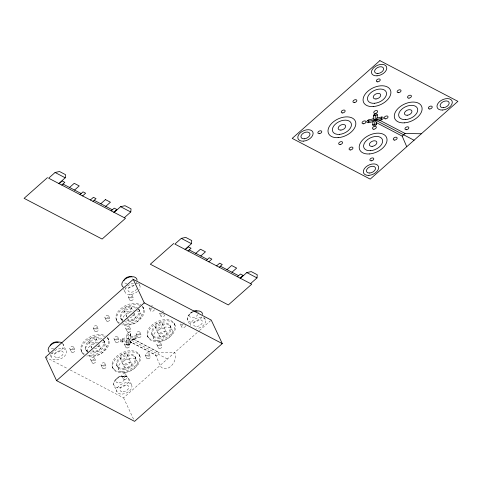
<?xml version="1.0" encoding="UTF-8"?>
<svg xmlns="http://www.w3.org/2000/svg" width="482" height="482" viewBox="0 0 482 482"><rect width="100%" height="100%" fill="white"/><g stroke="black" fill="none" stroke-linecap="round" stroke-linejoin="round"><path stroke-width="0.36" stroke-dasharray="2.41 1.81" d="M155.535 354.848L160.09 365.458A10.387 7.344 -62.4 0 0 170.857 366.332A10.387 7.344 -62.4 0 0 174.725 352.481L158.482 352.234A2.091 1.476 -62.4 0 1 157.698 355.023A2.091 1.476 -62.4 0 1 155.535 354.848L130.062 341.533L129.971 342.63A2.073 1.289 -25.1 0 1 127.905 344.461A2.073 1.289 -25.1 0 1 126.061 343.503L126.314 340.431L122.018 341.395A2.073 1.289 -25.1 0 1 120.181 340.431A2.073 1.289 -25.1 0 1 122.247 338.599L126.543 337.641L126.796 334.568A2.073 1.289 -25.1 0 1 128.863 332.737A2.073 1.289 -25.1 0 1 130.7 333.695L130.556 337.171M128.019 343.07L128.748 334.128M130.086 343.232L130.188 341.84L156.162 355.433M130.815 334.279L130.182 338.653A3.229 2.283 -62.4 0 1 130.001 338.973A3.657 2.585 -62.4 0 1 129.64 339.473L129.483 339.653A4.115 2.91 -62.4 0 1 128.718 340.352L122.542 342.021M132.695 339.641L132.737 339.611A2.277 1.326 30.5 0 0 132.912 339.455L132.984 338.942L134.514 338.599A2.073 0.542 77.4 0 0 135.322 338.671A2.073 0.542 77.4 0 0 134.743 335.803L130.447 336.767M133.02 339.256L133.032 339.141A0.837 0.488 30.5 0 0 132.984 338.942L158.482 352.234L132.984 338.942M129.971 343.756C130.423 344.287 127.121 346.365 126.182 344.021M70.221 370.007L123.561 397.849L198.891 331.05M199.446 330.556L211.249 320.09M192.818 311.42L190.257 313.264L188.113 315.999L187.414 317.626L187.486 319.735L190.022 325.193M135.093 339.226L136.484 338.123L136.563 336.49M131.833 339.955L135.032 339.226M122.133 339.997L134.629 337.201M126.314 340.431L127.109 340.943A2.506 1.771 -62.4 0 0 127.387 340.937L127.573 340.907M122.597 342.015L121.319 341.895L120.295 340.949M130.158 341.858L131.761 342.606L130.062 341.533L131.478 342.545M167.405 358.969L128.381 338.599L129.068 340.069A3.904 1.313 48.4 0 1 128.073 339.406L127.724 339.105A2.609 0.874 48.4 0 1 127.296 338.683A2.127 0.717 48.4 0 1 127.049 338.4A1.729 0.578 48.4 0 1 126.76 338.021L126.543 337.641M45.555 357.132L67.558 368.616M62.768 343.654L66.197 350.776M204.35 317.469L205.254 319.403M138.912 283.446L139.852 285.452M131.592 384.72L128.58 378.292L127.043 376.822L124.742 376.207L121.777 376.165L118.735 376.942L116.885 378.268L114.806 380.78L113.662 383.479L113.83 385.052L116.951 391.764M180.358 324.151L181.792 327.206M174.129 323.32L175.093 325.368M170.007 325.452L171.917 329.537M159.554 313.288L160.988 316.349M162.35 323.543L166.477 332.363M149.155 307.859L150.589 310.92M155.228 327.103L159.361 335.918M160.663 342.997L162.097 346.058M142.949 307.07L143.889 309.07M156.975 344.883L158.409 347.944M151.703 334.026L153.915 338.744M138.792 309.143L140.762 313.33M132.044 295.117L133.472 298.171M147.438 335.858L148.402 337.906M128.351 297.002L129.785 300.057M123.687 289.248L125.212 292.496M131.146 307.257L132.978 311.173M133.875 313.089L135.249 316.029M139.858 332.14L141.292 335.195M148.974 353.366L150.402 356.427M136.171 334.026L137.605 337.081M145.281 355.252L146.715 358.313M124.025 310.812L126.778 316.692M127.628 318.5L128.182 319.674M129.459 326.712L130.893 329.766M139.075 354.463L140.015 356.469M125.772 328.597L127.206 331.652M120.5 317.734L122.669 322.374M134.924 356.535L136.888 360.723M128.17 342.509L129.604 345.564M116.24 319.578L117.18 321.584M124.483 344.395L125.91 347.45M127.272 354.65L131.375 363.422M108.655 315.855L110.089 318.909M117.771 337.081L119.199 340.135M104.968 317.74L106.401 320.795M114.077 338.967L115.511 342.021M120.157 358.21L124.308 367.067M125.591 374.104L127.019 377.159M107.854 338.135L108.812 340.184M121.898 375.99L123.332 379.045M116.626 365.127L118.795 369.772M103.732 340.274L105.642 344.353M96.966 326.218L98.4 329.278M112.366 366.971L113.306 368.977M93.279 328.109L94.707 331.164M96.069 338.358L98.208 342.931M99.099 344.829L100.202 347.179M123.561 397.849L133.948 420.021M104.787 363.247L106.221 366.302M101.1 365.133L102.527 368.188M88.947 341.919L92.532 349.564M94.388 357.819L95.816 360.873M90.694 359.705L92.128 362.759M85.428 348.848L87.363 352.975M81.163 350.679L82.121 352.722M73.583 346.956L75.017 350.016M69.896 348.841L71.324 351.902M50.032 354.565L51.55 357.819M130.682 333.417L130.815 334.116M185.474 325.308A2.073 1.289 -25.1 0 1 185.57 325.549M185.564 325.971A2.073 1.289 -25.1 0 1 183.19 327.712A2.073 1.289 -25.1 0 1 181.762 326.356A2.073 1.289 -25.1 0 1 184.335 324.802M183.214 324.109A2.073 1.289 -25.1 0 1 180.804 324.531A2.073 1.289 -25.1 0 1 180.551 322.91M183.775 321.976A2.073 1.289 -25.1 0 1 184.1 322.368M154.361 309.685A2.073 1.289 -25.1 0 1 152.047 311.414A2.073 1.289 -25.1 0 1 150.529 310.167A2.073 1.289 -25.1 0 1 152.945 308.516M151.848 307.926A2.073 1.289 -25.1 0 1 149.534 308.215A2.073 1.289 -25.1 0 1 149.348 306.618M151.511 305.461A2.073 1.289 -25.1 0 1 151.878 305.461M152.463 305.618A2.073 1.289 -25.1 0 1 152.896 306.076M164.73 314.565A2.073 1.289 -25.1 0 1 162.789 316.782A2.073 1.289 -25.1 0 1 160.958 315.505A2.073 1.289 -25.1 0 1 163.88 313.969M161.91 310.89A2.073 1.289 -25.1 0 1 163.332 312.059M162.073 313.457A2.073 1.289 -25.1 0 1 159.879 313.607A2.073 1.289 -25.1 0 1 159.747 312.053M133.978 313.3A3.983 2.476 -25.1 0 1 132.833 316.216A3.983 2.476 -25.1 0 1 128.989 317.722M126.953 316.945A3.983 2.476 -25.1 0 1 127.706 313.734A3.983 2.476 -25.1 0 1 132.026 312.119M98.979 344.648A3.983 2.476 -25.1 0 1 93.918 348.829M92.05 348.227A3.983 2.476 -25.1 0 1 92.508 344.961A3.983 2.476 -25.1 0 1 96.954 343.226M136.701 288.863A4.814 2.994 -25.1 0 1 130.562 292.231A4.814 2.994 -25.1 0 1 128.483 288.381A4.814 2.994 -25.1 0 1 134.9 285.525M136.057 283.157A8.128 5.061 -25.1 0 1 139.244 289.562M137.563 291.508A8.128 5.061 -25.1 0 1 125.061 292.2A8.128 5.061 -25.1 0 1 134.002 283.187M190.354 325.525A8.128 5.061 -25.1 0 1 198.078 317.668A8.128 5.061 -25.1 0 1 205.621 321.602A8.128 5.061 -25.1 0 1 196.463 328.712M122.247 338.599A2.073 0.542 77.4 0 1 122.82 341.467A2.073 0.542 77.4 0 1 122.018 341.395M122.82 341.467A2.073 0.699 48.4 0 1 120.831 339.316M130.182 341.895A8.935 0.355 63.1 0 1 128.989 339.894M132.761 339.714A8.935 5.188 30.3 0 1 129.025 339.937M129.971 342.63A2.073 1.53 4.7 0 1 128.706 344.54A2.073 1.53 4.7 0 1 126.061 343.503M130.7 333.695A2.073 1.53 4.7 0 1 129.435 335.599A2.073 1.53 4.7 0 1 126.796 334.568M129.435 335.599A2.073 0.699 48.4 0 1 127.447 333.454M130.556 337.171A1.729 1.223 -62.4 0 1 130.538 337.623M134.743 335.803A2.073 1.289 -25.1 0 1 136.581 336.767A2.073 1.289 -25.1 0 1 134.514 338.599M201.97 316.903A8.122 5.055 -25.1 0 1 189.161 321.621A8.122 5.055 -25.1 0 1 192.914 311.956M198.235 312.234A4.808 2.994 -25.1 0 1 198.367 312.667M197.915 314.583A4.808 2.994 -25.1 0 1 190.36 317.174A4.808 2.994 -25.1 0 1 192.649 311.493M136.719 282.151A8.122 5.055 -25.1 0 1 125.368 288.001M132.562 277.759A4.808 2.994 -25.1 0 1 132.809 278.313M127.109 283.41A4.808 2.994 -25.1 0 1 123.97 282.03M62.6 343.449A8.122 5.055 -25.1 0 1 60.696 350.522A8.122 5.055 -25.1 0 1 51.116 353.192M59.051 343.347A4.808 2.994 -25.1 0 1 59.105 343.485M53.659 348.715A4.808 2.994 -25.1 0 1 50.212 347.064M107.179 337.822A14.767 9.194 -25.1 0 1 104.522 350.848A14.767 9.194 -25.1 0 1 86.718 355.969M84.067 354.776A14.767 9.194 -25.1 0 1 86.007 341.184A14.767 9.194 -25.1 0 1 104.793 336.394M103.431 340.4A10.122 6.302 -25.1 0 1 101.943 349.022A10.122 6.302 -25.1 0 1 90.152 353.011M87.591 352.017A10.122 6.302 -25.1 0 1 88.592 343.003A10.122 6.302 -25.1 0 1 101.124 339.195M138.503 309.293A10.122 6.302 -25.1 0 1 136.683 318.222A10.122 6.302 -25.1 0 1 124.483 321.735M122.169 320.53A10.122 6.302 -25.1 0 1 124.332 311.312A10.122 6.302 -25.1 0 1 136.87 308.317M142.256 306.721A14.767 9.194 -25.1 0 1 139.593 319.747A14.767 9.194 -25.1 0 1 121.789 324.868M119.144 323.669A14.767 9.194 -25.1 0 1 121.078 310.083A14.767 9.194 -25.1 0 1 139.87 305.287M136.828 310.86A10.122 6.302 -25.1 0 1 138.057 321.163A10.122 6.302 -25.1 0 1 123.115 323.024M122.271 321.331A10.122 6.302 -25.1 0 1 134.213 310.745M131.935 315.174A3.983 2.476 -25.1 0 1 135.466 317.011A3.983 2.476 -25.1 0 1 131.496 320.536A3.983 2.476 -25.1 0 1 127.965 318.692M102.497 342.136A10.122 6.302 -25.1 0 1 102.636 352.571A10.122 6.302 -25.1 0 1 88.037 354.125M87.103 351.782A10.122 6.302 -25.1 0 1 98.177 341.961M96.858 346.275A3.983 2.476 -25.1 0 1 100.395 348.028A3.983 2.476 -25.1 0 1 96.677 351.577A3.983 2.476 -25.1 0 1 92.887 350.071M107.263 337.298A14.767 9.194 -25.1 0 1 103.967 349.673A14.767 9.194 -25.1 0 1 87.254 355.041M84.308 354.071A14.767 9.194 -25.1 0 1 85.453 340.009A14.767 9.194 -25.1 0 1 105.118 335.617M103.678 340.184A10.122 6.302 -25.1 0 1 101.057 348.155A10.122 6.302 -25.1 0 1 90.417 351.944M88.182 351.438A10.122 6.302 -25.1 0 1 88.055 341.816A10.122 6.302 -25.1 0 1 101.847 338.515M142.341 306.197A14.767 9.194 -25.1 0 1 139.045 318.572A14.767 9.194 -25.1 0 1 122.332 323.94M119.379 322.964A14.767 9.194 -25.1 0 1 121.006 308.492A14.767 9.194 -25.1 0 1 140.985 304.979M138.756 309.076A10.122 6.302 -25.1 0 1 136.478 316.728A10.122 6.302 -25.1 0 1 126.368 320.873M122.657 320.06A10.122 6.302 -25.1 0 1 123.772 310.143A10.122 6.302 -25.1 0 1 137.46 307.733M124.645 379.563A2.073 1.289 -25.1 0 0 127.073 377.267A2.073 1.289 -25.1 0 0 123.808 377.484A2.073 1.289 -25.1 0 0 124.645 379.563M123.217 376.502A2.073 1.289 -25.1 0 0 125.639 374.207A2.073 1.289 -25.1 0 0 122.38 374.43A2.073 1.289 -25.1 0 0 123.217 376.502M127.23 347.968A2.073 1.289 -25.1 0 0 129.652 345.666A2.073 1.289 -25.1 0 0 126.392 345.889A2.073 1.289 -25.1 0 0 127.23 347.968M125.796 344.907A2.073 1.289 -25.1 0 0 128.218 342.612A2.073 1.289 -25.1 0 0 124.959 342.835A2.073 1.289 -25.1 0 0 125.796 344.907M103.847 368.7A2.073 1.289 -25.1 0 0 106.269 366.404A2.073 1.289 -25.1 0 0 103.009 366.627A2.073 1.289 -25.1 0 0 103.847 368.7M102.413 365.645A2.073 1.289 -25.1 0 0 104.835 363.35A2.073 1.289 -25.1 0 0 101.575 363.573A2.073 1.289 -25.1 0 0 102.413 365.645M148.028 358.825A2.073 1.289 -25.1 0 0 150.456 356.529A2.073 1.289 -25.1 0 0 147.191 356.752A2.073 1.289 -25.1 0 0 148.028 358.825M146.6 355.77A2.073 1.289 -25.1 0 0 149.022 353.469A2.073 1.289 -25.1 0 0 145.763 353.692A2.073 1.289 -25.1 0 0 146.6 355.77M72.643 352.414A2.073 1.289 -25.1 0 0 75.065 350.119A2.073 1.289 -25.1 0 0 71.806 350.342A2.073 1.289 -25.1 0 0 72.643 352.414M71.209 349.36A2.073 1.289 -25.1 0 0 73.632 347.058A2.073 1.289 -25.1 0 0 70.372 347.281A2.073 1.289 -25.1 0 0 71.209 349.36M93.442 363.271A2.073 1.289 -25.1 0 0 95.87 360.976A2.073 1.289 -25.1 0 0 92.604 361.199A2.073 1.289 -25.1 0 0 93.442 363.271M92.014 360.217A2.073 1.289 -25.1 0 0 94.436 357.921A2.073 1.289 -25.1 0 0 91.176 358.144A2.073 1.289 -25.1 0 0 92.014 360.217M96.026 331.676A2.073 1.289 -25.1 0 0 98.449 329.381A2.073 1.289 -25.1 0 0 95.189 329.604A2.073 1.289 -25.1 0 0 96.026 331.676M94.593 328.622A2.073 1.289 -25.1 0 0 97.015 326.326A2.073 1.289 -25.1 0 0 93.755 326.543A2.073 1.289 -25.1 0 0 94.593 328.622M116.825 342.539A2.073 1.289 -25.1 0 0 119.253 340.238A2.073 1.289 -25.1 0 0 115.987 340.461A2.073 1.289 -25.1 0 0 116.825 342.539M115.397 339.479A2.073 1.289 -25.1 0 0 117.819 337.183A2.073 1.289 -25.1 0 0 114.559 337.406A2.073 1.289 -25.1 0 0 115.397 339.479M131.098 300.575A2.073 1.289 -25.1 0 0 133.526 298.274A2.073 1.289 -25.1 0 0 130.261 298.497A2.073 1.289 -25.1 0 0 131.098 300.575M129.67 297.514A2.073 1.289 -25.1 0 0 132.092 295.219A2.073 1.289 -25.1 0 0 128.833 295.442A2.073 1.289 -25.1 0 0 129.67 297.514M128.519 332.17A2.073 1.289 -25.1 0 0 130.941 329.869A2.073 1.289 -25.1 0 0 127.682 330.092A2.073 1.289 -25.1 0 0 128.519 332.17M127.085 329.11A2.073 1.289 -25.1 0 0 129.513 326.814A2.073 1.289 -25.1 0 0 126.248 327.037A2.073 1.289 -25.1 0 0 127.085 329.11M107.715 321.307A2.073 1.289 -25.1 0 0 110.143 319.012A2.073 1.289 -25.1 0 0 106.877 319.235A2.073 1.289 -25.1 0 0 107.715 321.307M106.287 318.253A2.073 1.289 -25.1 0 0 108.709 315.957A2.073 1.289 -25.1 0 0 105.45 316.18A2.073 1.289 -25.1 0 0 106.287 318.253M159.723 348.456A2.073 1.289 -25.1 0 0 162.145 346.16A2.073 1.289 -25.1 0 0 158.885 346.383A2.073 1.289 -25.1 0 0 159.723 348.456M158.289 345.401A2.073 1.289 -25.1 0 0 160.717 343.106A2.073 1.289 -25.1 0 0 157.451 343.323A2.073 1.289 -25.1 0 0 158.289 345.401M138.918 337.599A2.073 1.289 -25.1 0 0 141.346 335.303A2.073 1.289 -25.1 0 0 138.081 335.52A2.073 1.289 -25.1 0 0 138.918 337.599M137.49 334.538A2.073 1.289 -25.1 0 0 139.913 332.243A2.073 1.289 -25.1 0 0 136.653 332.466A2.073 1.289 -25.1 0 0 137.49 334.538M160.524 334.002A3.983 2.476 -25.1 0 0 165.181 329.592A3.983 2.476 -25.1 0 0 158.915 330.013A3.983 2.476 -25.1 0 0 160.524 334.002M125.453 365.103A3.983 2.476 -25.1 0 0 130.104 360.693A3.983 2.476 -25.1 0 0 123.844 361.12A3.983 2.476 -25.1 0 0 125.453 365.103M123.109 391.752A4.814 2.994 -25.1 0 0 128.736 386.425A4.814 2.994 -25.1 0 0 121.169 386.938A4.814 2.994 -25.1 0 0 123.109 391.752M57.581 357.548A4.814 2.994 -25.1 0 0 63.208 352.222A4.814 2.994 -25.1 0 0 55.641 352.734A4.814 2.994 -25.1 0 0 57.581 357.548M196.77 326.435A4.814 2.994 -25.1 0 0 202.392 321.102A4.814 2.994 -25.1 0 0 194.824 321.621A4.814 2.994 -25.1 0 0 196.77 326.435M56.569 359.891A8.128 5.061 -25.1 0 0 66.281 350.98A8.128 5.061 -25.1 0 0 53.58 351.631A8.128 5.061 -25.1 0 0 56.569 359.891M122.097 394.095A8.128 5.061 -25.1 0 0 131.809 385.19A8.128 5.061 -25.1 0 0 119.108 385.835A8.128 5.061 -25.1 0 0 122.097 394.095M119.379 387.6A8.122 5.055 -25.1 0 0 128.688 378.521A8.122 5.055 -25.1 0 0 115.843 379.587A8.122 5.055 -25.1 0 0 119.379 387.6M119.066 382.925A4.808 2.994 -25.1 0 0 124.573 377.551A4.808 2.994 -25.1 0 0 116.969 378.183A4.808 2.994 -25.1 0 0 119.066 382.925M122.699 359.229A3.983 2.476 -25.1 0 0 127.35 354.818A3.983 2.476 -25.1 0 0 121.09 355.24A3.983 2.476 -25.1 0 0 122.699 359.229M91.496 342.937A3.983 2.476 -25.1 0 0 96.147 338.527A3.983 2.476 -25.1 0 0 89.887 338.954A3.983 2.476 -25.1 0 0 91.496 342.937M126.567 311.83A3.983 2.476 -25.1 0 0 131.225 307.42A3.983 2.476 -25.1 0 0 124.959 307.847A3.983 2.476 -25.1 0 0 126.567 311.83M157.771 328.122A3.983 2.476 -25.1 0 0 162.428 323.711A3.983 2.476 -25.1 0 0 156.162 324.139A3.983 2.476 -25.1 0 0 157.771 328.122M122.699 372.682A14.767 9.194 -25.1 0 0 139.961 356.331A14.767 9.194 -25.1 0 0 116.734 357.909A14.767 9.194 -25.1 0 0 122.699 372.682M123.886 369.417A10.122 6.302 -25.1 0 0 135.713 358.21A10.122 6.302 -25.1 0 0 119.795 359.289A10.122 6.302 -25.1 0 0 123.886 369.417M157.777 341.575A14.767 9.194 -25.1 0 0 175.038 325.223A14.767 9.194 -25.1 0 0 151.812 326.802A14.767 9.194 -25.1 0 0 157.777 341.575M158.964 338.316A10.122 6.302 -25.1 0 0 170.791 327.103A10.122 6.302 -25.1 0 0 154.873 328.188A10.122 6.302 -25.1 0 0 158.964 338.316M122.151 371.508A14.767 9.194 -25.1 0 0 139.412 355.156A14.767 9.194 -25.1 0 0 116.186 356.734A14.767 9.194 -25.1 0 0 122.151 371.508M123.338 368.242A10.122 6.302 -25.1 0 0 135.165 357.035A10.122 6.302 -25.1 0 0 119.247 358.114A10.122 6.302 -25.1 0 0 123.338 368.242M160.337 341.25A10.122 6.302 -25.1 0 0 172.17 330.043A10.122 6.302 -25.1 0 0 156.252 331.128A10.122 6.302 -25.1 0 0 160.337 341.25M161.904 336.936A3.983 2.476 -25.1 0 0 166.555 332.526A3.983 2.476 -25.1 0 0 160.295 332.954A3.983 2.476 -25.1 0 0 161.904 336.936M125.26 372.357A10.122 6.302 -25.1 0 0 137.093 361.151A10.122 6.302 -25.1 0 0 121.175 362.229A10.122 6.302 -25.1 0 0 125.26 372.357M126.826 368.043A3.983 2.476 -25.1 0 0 131.484 363.633A3.983 2.476 -25.1 0 0 125.218 364.061A3.983 2.476 -25.1 0 0 126.826 368.043M157.228 340.4A14.767 9.194 -25.1 0 0 174.484 324.049A14.767 9.194 -25.1 0 0 151.264 325.627A14.767 9.194 -25.1 0 0 157.228 340.4M158.409 337.135A10.122 6.302 -25.1 0 0 170.242 325.928A10.122 6.302 -25.1 0 0 154.324 327.013A10.122 6.302 -25.1 0 0 158.409 337.135"/><path stroke-width="0.72" d="M58.822 183.515L65.251 177.81L65.51 174.653L59.491 171.508L55.087 172.484L48.628 178.195L125.495 218.316L102.112 239.054L24.1 198.331L47.483 177.593M130.785 211.996L131.038 208.857L125.007 205.712L120.614 206.688M257.002 277.885L257.261 274.746L251.236 271.601L246.832 272.577L240.379 278.289M185.04 249.405L191.475 243.699L191.734 240.542L185.697 237.391L181.304 238.373L174.852 244.079L251.712 284.205L228.329 304.943L150.324 264.22L173.707 243.482M406.736 146.727L402.181 136.111L376.707 122.802L375.032 119.867L379.629 120.205L381.166 119.867A2.073 1.289 -25.1 0 0 383.232 118.03A2.073 1.289 -25.1 0 0 381.395 117.072L377.099 118.03L372.966 121.699L368.67 122.657L368.899 119.867L373.195 118.903L414.056 140.238M376.707 122.802L376.617 123.898A2.073 1.289 -25.1 0 1 374.55 125.73A2.073 1.289 -25.1 0 1 372.713 124.772L372.966 121.699M373.195 118.903L373.442 115.831A2.073 1.289 -25.1 0 1 375.508 113.999A2.073 1.289 -25.1 0 1 377.346 114.963L377.099 118.03M374.665 124.332L375.394 115.397L374.098 114.716M381.166 119.867L381.395 117.072M59.184 183.702L62.226 181.009L64.823 182.365L61.786 185.064M69.559 187.474L74.234 183.323L79.217 185.925L74.553 190.077M79.988 194.565L83.025 191.866L85.627 193.222L82.585 195.921M90.387 199.994L93.43 197.295L96.026 198.656L92.99 201.349M100.762 203.759L105.438 199.614M105.757 206.368L110.432 202.217L105.45 199.62M111.191 210.851L114.228 208.158L116.831 209.513L113.788 212.207M114.156 212.399L120.584 206.694L130.755 212.002L124.35 217.719M133.243 279.367L45.555 357.132L56.569 380.647L134.58 421.364L222.268 343.606L211.249 320.09L133.243 279.367L144.257 302.883L222.268 343.606M185.407 249.592L188.444 246.898L191.047 248.254L188.004 250.947M195.782 253.357L200.458 249.212L205.453 251.821L200.771 255.966M56.569 380.647L144.257 302.883M206.206 260.449L209.248 257.756L211.851 259.111L208.808 261.81M216.611 265.883L219.647 263.184L222.25 264.54L219.208 267.239M226.986 269.649L231.661 265.504L236.644 268.1L231.975 272.258M237.415 276.74L240.452 274.041L243.055 275.403L240.012 278.096M402.193 136.105L405.115 133.514L421.376 133.749M250.568 283.609L257.002 277.903L246.814 272.589M373.442 115.831L377.346 114.963M381.28 118.47L368.784 121.265L367.483 120.584M372.713 124.772L376.617 123.898M379.629 120.205L405.127 133.502M55.081 172.502L65.227 177.798M181.304 238.391L191.45 243.687M62.955 184.022L81.157 193.529M94.159 200.313L112.36 209.815M189.173 249.911L207.381 259.412M220.376 266.203L238.584 275.704M194.059 311.499A8.122 5.055 -25.1 0 1 202.621 314.469M193.559 311.149A4.808 2.994 -25.1 0 1 197.108 311.155M123.229 287.164A8.122 5.055 -25.1 0 1 127.025 277.933A8.122 5.055 -25.1 0 1 137.105 280.259M123.844 280.801A4.808 2.994 -25.1 0 1 126.802 277.451A4.808 2.994 -25.1 0 1 131.423 276.891M49.351 352.318A8.122 5.055 -25.1 0 1 51.454 344.425A8.122 5.055 -25.1 0 1 61.991 342.919M50.261 345.805A4.808 2.994 -25.1 0 1 53.671 342.527A4.808 2.994 -25.1 0 1 58.22 342.425M368.67 122.657A2.073 1.289 -25.1 0 1 366.832 121.699A2.073 1.289 -25.1 0 1 368.899 119.867M379.888 60.636L292.2 138.394L370.212 179.117L457.9 101.353L379.888 60.636M350.492 149.968A2.073 1.289 -25.1 0 0 352.92 147.673A2.073 1.289 -25.1 0 0 349.655 147.896A2.073 1.289 -25.1 0 0 350.492 149.968M429.757 108.986A2.073 1.289 -25.1 0 0 432.179 106.691A2.073 1.289 -25.1 0 0 428.92 106.914A2.073 1.289 -25.1 0 0 429.757 108.986M340.093 144.54A2.073 1.289 -25.1 0 0 342.515 142.244A2.073 1.289 -25.1 0 0 339.256 142.467A2.073 1.289 -25.1 0 0 340.093 144.54M354.366 102.576A2.073 1.289 -25.1 0 0 356.788 100.28A2.073 1.289 -25.1 0 0 353.529 100.503A2.073 1.289 -25.1 0 0 354.366 102.576M375.972 98.979A3.983 2.476 -25.1 0 0 380.623 94.568A3.983 2.476 -25.1 0 0 374.363 94.99A3.983 2.476 -25.1 0 0 375.972 98.979M373.875 129.23A2.073 1.289 -25.1 0 0 376.303 126.935A2.073 1.289 -25.1 0 0 373.038 127.158A2.073 1.289 -25.1 0 0 373.875 129.23M319.289 133.683A2.073 1.289 -25.1 0 0 321.717 131.381A2.073 1.289 -25.1 0 0 318.451 131.604A2.073 1.289 -25.1 0 0 319.289 133.683M363.476 123.802A2.073 1.289 -25.1 0 0 365.898 121.506A2.073 1.289 -25.1 0 0 362.639 121.729A2.073 1.289 -25.1 0 0 363.476 123.802M375.171 113.433A2.073 1.289 -25.1 0 0 377.593 111.137A2.073 1.289 -25.1 0 0 374.333 111.36A2.073 1.289 -25.1 0 0 375.171 113.433M406.374 129.724A2.073 1.289 -25.1 0 0 408.796 127.429A2.073 1.289 -25.1 0 0 405.537 127.646A2.073 1.289 -25.1 0 0 406.374 129.724M340.894 130.086A3.983 2.476 -25.1 0 0 345.552 125.675A3.983 2.476 -25.1 0 0 339.286 126.097A3.983 2.476 -25.1 0 0 340.894 130.086M338.147 137.659A14.767 9.194 -25.1 0 0 355.409 121.307A14.767 9.194 -25.1 0 0 332.182 122.886A14.767 9.194 -25.1 0 0 338.147 137.659M405.609 119.578A10.122 6.302 -25.1 0 0 417.442 108.372A10.122 6.302 -25.1 0 0 401.524 109.45A10.122 6.302 -25.1 0 0 405.609 119.578M404.428 122.844A14.767 9.194 -25.1 0 0 421.684 106.492A14.767 9.194 -25.1 0 0 398.463 108.07A14.767 9.194 -25.1 0 0 404.428 122.844M374.406 103.293A10.122 6.302 -25.1 0 0 386.239 92.08A10.122 6.302 -25.1 0 0 370.321 93.165A10.122 6.302 -25.1 0 0 374.406 103.293M373.225 106.558A14.767 9.194 -25.1 0 0 390.48 90.2A14.767 9.194 -25.1 0 0 367.26 91.779A14.767 9.194 -25.1 0 0 373.225 106.558M377.749 81.838A2.073 1.289 -25.1 0 0 380.171 79.542A2.073 1.289 -25.1 0 0 376.912 79.765A2.073 1.289 -25.1 0 0 377.749 81.838M398.554 92.701A2.073 1.289 -25.1 0 0 400.976 90.399A2.073 1.289 -25.1 0 0 397.716 90.622A2.073 1.289 -25.1 0 0 398.554 92.701M369.76 173.026A4.814 2.994 -25.1 0 0 375.388 167.694A4.814 2.994 -25.1 0 0 367.814 168.206A4.814 2.994 -25.1 0 0 369.76 173.026M304.232 138.816A4.814 2.994 -25.1 0 0 309.86 133.484A4.814 2.994 -25.1 0 0 302.286 133.996A4.814 2.994 -25.1 0 0 304.232 138.816M368.911 175.358A8.134 5.061 -25.1 0 0 378.418 166.35A8.134 5.061 -25.1 0 0 365.627 167.218A8.134 5.061 -25.1 0 0 368.911 175.358M443.416 107.703A4.814 2.994 -25.1 0 0 449.043 102.371A4.814 2.994 -25.1 0 0 441.476 102.883A4.814 2.994 -25.1 0 0 443.416 107.703M442.566 110.035A8.134 5.061 -25.1 0 0 452.074 101.033A8.134 5.061 -25.1 0 0 439.289 101.895A8.134 5.061 -25.1 0 0 442.566 110.035M377.888 73.493A4.814 2.994 -25.1 0 0 383.515 68.167A4.814 2.994 -25.1 0 0 375.948 68.679A4.814 2.994 -25.1 0 0 377.888 73.493M377.038 75.825A8.134 5.061 -25.1 0 0 386.552 66.817A8.134 5.061 -25.1 0 0 373.761 67.685A8.134 5.061 -25.1 0 0 377.038 75.825M408.953 98.129A2.073 1.289 -25.1 0 0 411.375 95.828A2.073 1.289 -25.1 0 0 408.115 96.051A2.073 1.289 -25.1 0 0 408.953 98.129M339.334 134.394A10.122 6.302 -25.1 0 0 351.161 123.187A10.122 6.302 -25.1 0 0 335.243 124.272A10.122 6.302 -25.1 0 0 339.334 134.394M370.538 150.685A10.122 6.302 -25.1 0 0 382.365 139.479A10.122 6.302 -25.1 0 0 366.447 140.557A10.122 6.302 -25.1 0 0 370.538 150.685M369.351 153.951A14.767 9.194 -25.1 0 0 386.612 137.593A14.767 9.194 -25.1 0 0 363.386 139.171A14.767 9.194 -25.1 0 0 369.351 153.951M371.297 160.825A2.073 1.289 -25.1 0 0 373.719 158.53A2.073 1.289 -25.1 0 0 370.459 158.753A2.073 1.289 -25.1 0 0 371.297 160.825M407.176 115.264A3.983 2.476 -25.1 0 0 411.833 110.854A3.983 2.476 -25.1 0 0 405.567 111.282A3.983 2.476 -25.1 0 0 407.176 115.264M385.57 118.861A2.073 1.289 -25.1 0 0 387.992 116.566A2.073 1.289 -25.1 0 0 384.732 116.789A2.073 1.289 -25.1 0 0 385.57 118.861M342.672 112.945A2.073 1.289 -25.1 0 0 345.1 110.649A2.073 1.289 -25.1 0 0 341.834 110.866A2.073 1.289 -25.1 0 0 342.672 112.945M372.098 146.371A3.983 2.476 -25.1 0 0 376.755 141.961A3.983 2.476 -25.1 0 0 370.489 142.389A3.983 2.476 -25.1 0 0 372.098 146.371M394.68 140.093A2.073 1.289 -25.1 0 0 397.102 137.792A2.073 1.289 -25.1 0 0 393.842 138.015A2.073 1.289 -25.1 0 0 394.68 140.093M303.383 141.148A8.134 5.061 -25.1 0 0 312.89 132.14A8.134 5.061 -25.1 0 0 300.105 133.008A8.134 5.061 -25.1 0 0 303.383 141.148"/></g></svg>
